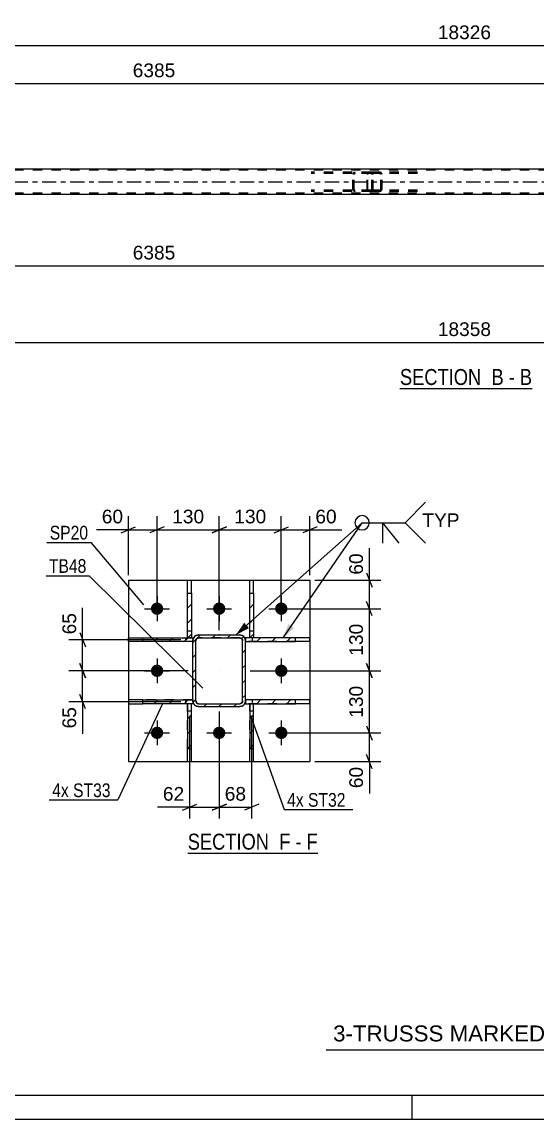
# Model space of a CAD drawing. Header units: millimetres. Extents: x 0 to 3371, y 0 to 1899.
# Drawn here: x 339.3 to 447.1, y 0 to 229.7 of the extents above; entities that cross this region are included whole.
import ezdxf

# ---------------------------------------------------------------- set-up
doc = ezdxf.new("R2010")
doc.units = ezdxf.units.MM
doc.linetypes.add('DXK_LINE_DOT2', pattern=[3.9198, 1.9599, -1.9599])
doc.linetypes.add('DXK_LINE_DOT3', pattern=[5.9187, 2.979, -0.9799, 0.9799, -0.9799])
doc.styles.add('Arial', font='ARIAL.TTF', dxfattribs={"height": 0.2})
doc.styles.add('Arial Narrow', font='ARIALN.TTF', dxfattribs={"height": 0.2})

# ---------------------------------------------------------------- blocks, each defined once
blk = doc.blocks.new('Unknown-203723636-1133')
at = {"color": 5, "linetype": 'Continuous'}
for p, q in [((5, 5), (836, 5)), ((421, 0), (421, 5)), ((0, 0), (841, 0))]:
    blk.add_line(p, q, dxfattribs=at)
blk = doc.blocks.new('Unknown-203723636-12 - 6934')
at = {"color": 6, "linetype": 'Continuous'}
blk.add_line((418.44, 152.93), (446.08, 152.93), dxfattribs=at)
at = {"color": 0, "linetype": 'Continuous'}
blk.add_wipeout([(436.55, 153.68), (436.55, 157.18), (418.44, 157.18), (418.44, 153.68)], dxfattribs=at)
at = {"color": 7, "linetype": 'Continuous', "style": 'Arial Narrow'}
blk.add_text('SECTION ', height=3.34, dxfattribs=at).set_placement((418.44, 153.68))
at = {"color": 0, "linetype": 'Continuous'}
blk.add_wipeout([(440.15, 153.68), (440.15, 157.18), (437.6, 157.18), (437.6, 153.68)], dxfattribs=at)
at = {"color": 7, "linetype": 'Continuous', "style": 'Arial Narrow'}
blk.add_text('B', height=3.34, dxfattribs=at).set_placement((437.6, 153.68))
at = {"color": 0, "linetype": 'Continuous'}
blk.add_wipeout([(442.48, 153.68), (442.48, 157.18), (441.2, 157.18), (441.2, 153.68)], dxfattribs=at)
at = {"color": 7, "linetype": 'Continuous', "style": 'Arial Narrow'}
blk.add_text('-', height=3.34, dxfattribs=at).set_placement((441.2, 153.68))
at = {"color": 0, "linetype": 'Continuous'}
blk.add_wipeout([(446.08, 153.68), (446.08, 157.18), (443.53, 157.18), (443.53, 153.68)], dxfattribs=at)
at = {"color": 7, "linetype": 'Continuous', "style": 'Arial Narrow'}
blk.add_text('B', height=3.34, dxfattribs=at).set_placement((443.53, 153.68))
blk = doc.blocks.new('Unknown-203723636-16 - 3924')
at = {"color": 6, "linetype": 'Continuous'}
blk.add_line((374.03, 55.65), (401.25, 55.65), dxfattribs=at)
at = {"color": 0, "linetype": 'Continuous'}
blk.add_wipeout([(392.14, 56.4), (392.14, 59.9), (374.03, 59.9), (374.03, 56.4)], dxfattribs=at)
at = {"color": 7, "linetype": 'Continuous', "style": 'Arial Narrow'}
blk.add_text('SECTION ', height=3.34, dxfattribs=at).set_placement((374.03, 56.4))
at = {"color": 0, "linetype": 'Continuous'}
blk.add_wipeout([(395.53, 56.4), (395.53, 59.9), (393.19, 59.9), (393.19, 56.4)], dxfattribs=at)
at = {"color": 7, "linetype": 'Continuous', "style": 'Arial Narrow'}
blk.add_text('F', height=3.34, dxfattribs=at).set_placement((393.19, 56.4))
at = {"color": 0, "linetype": 'Continuous'}
blk.add_wipeout([(397.85, 56.4), (397.85, 59.9), (396.58, 59.9), (396.58, 56.4)], dxfattribs=at)
at = {"color": 7, "linetype": 'Continuous', "style": 'Arial Narrow'}
blk.add_text('-', height=3.34, dxfattribs=at).set_placement((396.58, 56.4))
at = {"color": 0, "linetype": 'Continuous'}
blk.add_wipeout([(401.25, 56.4), (401.25, 59.9), (398.9, 59.9), (398.9, 56.4)], dxfattribs=at)
at = {"color": 7, "linetype": 'Continuous', "style": 'Arial Narrow'}
blk.add_text('F', height=3.34, dxfattribs=at).set_placement((398.9, 56.4))
blk = doc.blocks.new('Part-203723636-7152 - 6934')
at = {"color": 7, "linetype": 'DXK_LINE_DOT2'}
for p, q in [((412.34, 198.22), (399.83, 198.22)), ((412.34, 197.98), (399.83, 197.98)), ((408.63, 197.93), (408.59, 197.74)), ((408.59, 194.7), (408.59, 197.74)), ((408.85, 197.74), (408.87, 197.84)), ((408.85, 194.7), (408.85, 197.74)), ((408.87, 197.84), (408.92, 197.91)), ((409.1, 198.22), (408.91, 198.19)), ((408.92, 197.91), (409.01, 197.97)), ((409.01, 197.97), (409.1, 197.98)), ((412.53, 198.19), (412.34, 198.22)), ((412.34, 197.98), (412.44, 197.97)), ((412.44, 197.97), (412.52, 197.91)), ((412.52, 197.91), (412.57, 197.84)), ((412.57, 197.84), (412.59, 197.74)), ((412.59, 194.7), (412.59, 197.74)), ((412.85, 197.74), (412.81, 197.93)), ((412.85, 194.7), (412.85, 197.74)), ((412.34, 194.46), (399.83, 194.46)), ((412.34, 194.22), (399.83, 194.22)), ((408.59, 194.7), (408.63, 194.52)), ((408.87, 194.61), (408.85, 194.7)), ((408.92, 194.53), (408.87, 194.61)), ((408.91, 194.26), (409.1, 194.22)), ((409.01, 194.48), (408.92, 194.53)), ((409.1, 194.46), (409.01, 194.48)), ((412.44, 194.48), (412.34, 194.46)), ((412.34, 194.22), (412.53, 194.26)), ((412.52, 194.53), (412.44, 194.48)), ((412.57, 194.61), (412.52, 194.53)), ((412.59, 194.7), (412.57, 194.61)), ((412.81, 194.52), (412.85, 194.7))]:
    blk.add_line(p, q, dxfattribs=at)
for centre, start, end in [((409.08, 197.72), 110.7583, 155.68), ((412.36, 197.72), 24.32, 69.2417), ((409.08, 194.72), 204.32, 249.2417), ((412.36, 194.72), 290.7583, 335.68)]:
    blk.add_arc(centre, 0.496, start, end, dxfattribs=at)
blk = doc.blocks.new('Part-203723636-7155 - 6934')
at = {"color": 7, "linetype": 'DXK_LINE_DOT2'}
for p, q in [((411.61, 197.93), (411.59, 197.74)), ((411.59, 194.7), (411.59, 197.74)), ((411.66, 198.08), (411.61, 197.93)), ((411.75, 198.19), (411.66, 198.08)), ((411.72, 197.74), (411.73, 197.84)), ((411.72, 194.7), (411.72, 197.74)), ((411.73, 197.84), (411.76, 197.91)), ((411.86, 198.22), (411.75, 198.19)), ((411.76, 197.91), (411.8, 197.97)), ((411.8, 197.97), (411.86, 197.98)), ((422.13, 198.22), (411.86, 198.22)), ((422.13, 197.98), (411.86, 197.98)), ((412.85, 197.98), (412.85, 198.22)), ((414.38, 198.19), (414.19, 198.22)), ((414.19, 197.98), (414.29, 197.97)), ((414.29, 197.97), (414.37, 197.91)), ((414.37, 197.91), (414.42, 197.84)), ((414.42, 197.84), (414.44, 197.74)), ((414.44, 194.7), (414.44, 197.74)), ((414.69, 197.74), (414.66, 197.93)), ((414.69, 194.7), (414.69, 197.74)), ((411.59, 194.7), (411.61, 194.52)), ((411.61, 194.52), (411.66, 194.36)), ((411.66, 194.36), (411.75, 194.26)), ((411.73, 194.61), (411.72, 194.7)), ((411.76, 194.53), (411.73, 194.61)), ((411.75, 194.26), (411.86, 194.22)), ((411.8, 194.48), (411.76, 194.53)), ((411.86, 194.46), (411.8, 194.48)), ((422.13, 194.46), (411.86, 194.46)), ((422.13, 194.22), (411.86, 194.22)), ((412.85, 194.22), (412.85, 194.46)), ((414.29, 194.48), (414.19, 194.46)), ((414.19, 194.22), (414.38, 194.26)), ((414.37, 194.53), (414.29, 194.48)), ((414.42, 194.61), (414.37, 194.53)), ((414.44, 194.7), (414.42, 194.61)), ((414.66, 194.52), (414.69, 194.7))]:
    blk.add_line(p, q, dxfattribs=at)
for centre, start, end in [((414.21, 197.73), 23.8494, 68.8059), ((414.21, 194.72), 291.1941, 336.1506)]:
    blk.add_arc(centre, 0.492, start, end, dxfattribs=at)
blk = doc.blocks.new('Part-203723636-7183 - 6934')
at = {"color": 7, "linetype": 'DXK_LINE_DOT2'}
for p, q in [((762.99, 198.62), (100.87, 198.62)), ((762.99, 193.82), (100.87, 193.82))]:
    blk.add_line(p, q, dxfattribs=at)
at = {"color": 2, "linetype": 'Continuous'}
for p, q in [((493.88, 198.86), (244.46, 198.86)), ((762.99, 193.58), (100.87, 193.58))]:
    blk.add_line(p, q, dxfattribs=at)
at = {"color": 7, "linetype": 'DXK_LINE_DOT3'}
blk.add_line((100.87, 196.22), (762.99, 196.22), dxfattribs=at)
blk = doc.blocks.new('Part-203723636-4079 - 3924')
at = {"linetype": 'Continuous'}
h = blk.add_hatch(dxfattribs=at)
h.set_pattern_fill('', scale=0.7, style=0, pattern_type=0)
h.set_pattern_definition([(45, (385.7616, 100.995), (-1.57154, 1.57154), [])])
h.paths.add_polyline_path([(386.02, 100.61), (385.76, 101), (385.37, 101.26), (384.91, 101.35), (376.31, 101.35), (375.85, 101.26), (375.46, 101), (375.2, 100.61), (375.11, 100.15), (375.11, 87.55), (375.2, 87.09), (375.46, 86.7), (375.85, 86.44), (376.31, 86.35), (384.91, 86.35), (385.37, 86.44), (385.76, 86.7), (386.02, 87.09), (386.11, 87.55), (386.11, 100.15)])
h.paths.add_polyline_path([(385.51, 87.55), (385.47, 87.32), (385.34, 87.12), (385.14, 86.99), (384.91, 86.95), (376.31, 86.95), (376.08, 86.99), (375.89, 87.12), (375.76, 87.32), (375.71, 87.55), (375.71, 100.15), (375.76, 100.38), (375.89, 100.57), (376.08, 100.7), (376.31, 100.75), (384.91, 100.75), (385.14, 100.7), (385.34, 100.57), (385.47, 100.38), (385.51, 100.15)])
blk.add_hatch(color=30, dxfattribs=at).paths.add_polyline_path([(380.61, 101.25, -1), (380.61, 101.45, -1)])
at = {"color": 7, "linetype": 'DXK_LINE_DOT2'}
for p, q in [((375.85, 101.26), (376.31, 101.35)), ((376.31, 101.35), (384.91, 101.35)), ((384.91, 101.35), (385.37, 101.26)), ((375.11, 100.15), (375.2, 100.61)), ((375.11, 87.55), (375.11, 100.15)), ((375.76, 100.38), (375.71, 100.15)), ((375.71, 87.55), (375.71, 100.15)), ((375.89, 100.57), (375.76, 100.38)), ((376.08, 100.7), (375.89, 100.57)), ((376.31, 100.75), (376.08, 100.7)), ((384.91, 100.75), (376.31, 100.75)), ((385.14, 100.7), (384.91, 100.75)), ((385.34, 100.57), (385.14, 100.7)), ((385.47, 100.38), (385.34, 100.57)), ((385.51, 100.15), (385.47, 100.38)), ((385.51, 87.55), (385.51, 100.15)), ((386.02, 100.61), (386.11, 100.15)), ((386.11, 87.55), (386.11, 100.15)), ((375.2, 87.09), (375.11, 87.55)), ((375.71, 87.55), (375.76, 87.32)), ((375.76, 87.32), (375.89, 87.12)), ((385.34, 87.12), (385.47, 87.32)), ((385.47, 87.32), (385.51, 87.55)), ((386.11, 87.55), (386.02, 87.09)), ((376.31, 86.35), (375.85, 86.44)), ((375.89, 87.12), (376.08, 86.99)), ((376.08, 86.99), (376.31, 86.95)), ((376.31, 86.95), (384.91, 86.95)), ((376.31, 86.35), (384.91, 86.35)), ((384.91, 86.95), (385.14, 86.99)), ((385.37, 86.44), (384.91, 86.35)), ((385.14, 86.99), (385.34, 87.12))]:
    blk.add_line(p, q, dxfattribs=at)
at = {"color": 2, "linetype": 'Continuous'}
for p, q in [((376.31, 101.35), (375.85, 101.26)), ((376.31, 101.35), (384.91, 101.35)), ((385.37, 101.26), (384.91, 101.35)), ((375.2, 100.61), (375.11, 100.15)), ((375.11, 87.55), (375.11, 100.15)), ((375.71, 100.15), (375.76, 100.38)), ((375.71, 87.55), (375.71, 100.15)), ((375.76, 100.38), (375.89, 100.57)), ((375.89, 100.57), (376.08, 100.7)), ((376.08, 100.7), (376.31, 100.75)), ((376.31, 100.75), (384.91, 100.75)), ((384.91, 100.75), (385.14, 100.7)), ((385.14, 100.7), (385.34, 100.57)), ((385.34, 100.57), (385.47, 100.38)), ((385.47, 100.38), (385.51, 100.15)), ((385.51, 87.55), (385.51, 100.15)), ((386.11, 100.15), (386.02, 100.61)), ((386.11, 87.55), (386.11, 100.15)), ((375.11, 87.55), (375.2, 87.09)), ((375.76, 87.32), (375.71, 87.55)), ((375.89, 87.12), (375.76, 87.32)), ((385.47, 87.32), (385.34, 87.12)), ((385.51, 87.55), (385.47, 87.32)), ((386.02, 87.09), (386.11, 87.55)), ((375.85, 86.44), (376.31, 86.35)), ((376.08, 86.99), (375.89, 87.12)), ((376.31, 86.95), (376.08, 86.99)), ((376.31, 86.95), (384.91, 86.95)), ((376.31, 86.35), (384.91, 86.35)), ((385.14, 86.99), (384.91, 86.95)), ((384.91, 86.35), (385.37, 86.44)), ((385.34, 87.12), (385.14, 86.99))]:
    blk.add_line(p, q, dxfattribs=at)
at = {"color": 30, "linetype": 'DXK_LINE_DOT3'}
blk.add_line((380.61, 101.35), (380.61, 101.35), dxfattribs=at)
at = {"color": 7, "linetype": 'DXK_LINE_DOT3'}
blk.add_line((380.61, 93.85), (380.61, 93.85), dxfattribs=at)
at = {"color": 30, "linetype": 'Continuous'}
blk.add_circle((380.61, 101.35), 0.1, dxfattribs=at)
at = {"color": 7, "linetype": 'DXK_LINE_DOT2'}
for centre, start, end in [((376.31, 100.15), 112.5, 157.5), ((384.91, 100.15), 22.5, 67.5), ((376.31, 87.55), 202.5, 247.5), ((384.91, 87.55), 292.5, 337.5)]:
    blk.add_arc(centre, 1.2, start, end, dxfattribs=at)
at = {"color": 2, "linetype": 'Continuous'}
for centre, start, end in [((376.31, 100.15), 112.5, 157.5), ((384.91, 100.15), 22.5, 67.5), ((376.31, 87.55), 202.5, 247.5), ((384.91, 87.55), 292.5, 337.5)]:
    blk.add_arc(centre, 1.2, start, end, dxfattribs=at)
blk = doc.blocks.new('Part-203723636-4094 - 3924')
at = {"linetype": 'Continuous'}
h = blk.add_hatch(dxfattribs=at)
h.set_pattern_fill('', scale=0.7, style=0, pattern_type=0)
h.set_pattern_definition([(45, (386.9973, 110.1186), (-1.57154, 1.57154), [])])
h.paths.add_polyline_path([(387.8, 110.12), (387, 110.12), (387, 100.74), (387.8, 100.74)])
at = {"color": 2, "linetype": 'Continuous'}
for p, q in [((387, 112.85), (387.8, 112.85)), ((387, 110.12), (387, 112.85)), ((387.8, 110.12), (387.8, 112.85)), ((387, 100.74), (387, 110.12)), ((387, 110.12), (387.8, 110.12)), ((387.8, 110.12), (387.8, 100.74)), ((387.8, 100.74), (387, 100.74))]:
    blk.add_line(p, q, dxfattribs=at)
at = {"color": 7, "linetype": 'DXK_LINE_DOT2'}
for p, q in [((387, 100.74), (387, 110.12)), ((387.8, 110.12), (387.8, 100.74)), ((387, 102.24), (387.8, 102.24)), ((387.8, 100.74), (387, 100.74))]:
    blk.add_line(p, q, dxfattribs=at)
blk = doc.blocks.new('Part-203723636-4030 - 3924')
at = {"color": 2, "linetype": 'Continuous'}
for p, q in [((361.61, 112.85), (399.61, 112.85)), ((361.61, 112.85), (361.61, 74.85)), ((399.61, 112.85), (399.61, 74.85)), ((361.61, 74.85), (399.61, 74.85))]:
    blk.add_line(p, q, dxfattribs=at)
blk = doc.blocks.new('Part-203723636-4114 - 3924')
at = {"linetype": 'Continuous'}
h = blk.add_hatch(dxfattribs=at)
h.set_pattern_fill('', scale=0.7, style=0, pattern_type=0)
h.set_pattern_definition([(45, (386.1138, 100.7492), (-1.57154, 1.57154), [])])
h.paths.add_polyline_path([(396.57, 100.75), (386.11, 100.75), (386.11, 99.95), (396.57, 99.95)])
at = {"color": 7, "linetype": 'DXK_LINE_DOT2'}
for p, q in [((386.11, 99.95), (386.11, 100.75)), ((396.57, 100.75), (386.11, 100.75)), ((396.57, 99.95), (386.11, 99.95)), ((387.61, 99.95), (387.61, 100.75))]:
    blk.add_line(p, q, dxfattribs=at)
at = {"color": 2, "linetype": 'Continuous'}
for p, q in [((396.57, 100.75), (386.11, 100.75)), ((386.11, 100.75), (386.11, 99.95)), ((386.11, 99.95), (396.57, 99.95)), ((399.61, 100.75), (396.57, 100.75)), ((396.57, 99.95), (396.57, 100.75)), ((399.61, 99.95), (396.57, 99.95)), ((399.61, 99.95), (399.61, 100.75))]:
    blk.add_line(p, q, dxfattribs=at)
blk = doc.blocks.new('Bolt-203723636-4043 - 3924')
at = {"linetype": 'Continuous'}
for points in [[(368.91, 106.85, -1), (366.31, 106.85, -1)], [(381.91, 106.85, -1), (379.31, 106.85, -1)], [(394.91, 106.85, -1), (392.31, 106.85, -1)], [(368.91, 93.85, -1), (366.31, 93.85, -1)], [(394.91, 93.85, -1), (392.31, 93.85, -1)], [(368.91, 80.85, -1), (366.31, 80.85, -1)], [(381.91, 80.85, -1), (379.31, 80.85, -1)], [(394.91, 80.85, -1), (392.31, 80.85, -1)]]:
    blk.add_hatch(color=1, dxfattribs=at).paths.add_polyline_path(points)
at = {"color": 1, "linetype": 'Continuous'}
for p, q in [((367.61, 109.45), (367.61, 104.25)), ((380.61, 109.45), (380.61, 104.25)), ((393.61, 109.45), (393.61, 104.25)), ((365.01, 106.85), (370.21, 106.85)), ((378.01, 106.85), (383.21, 106.85)), ((391.01, 106.85), (396.21, 106.85)), ((367.61, 96.45), (367.61, 91.25)), ((393.61, 96.45), (393.61, 91.25)), ((365.01, 93.85), (370.21, 93.85)), ((391.01, 93.85), (396.21, 93.85)), ((367.61, 83.45), (367.61, 78.25)), ((380.61, 83.45), (380.61, 78.25)), ((393.61, 83.45), (393.61, 78.25)), ((365.01, 80.85), (370.21, 80.85)), ((378.01, 80.85), (383.21, 80.85)), ((391.01, 80.85), (396.21, 80.85))]:
    blk.add_line(p, q, dxfattribs=at)
blk = doc.blocks.new('Part-203723636-4084 - 3924')
at = {"linetype": 'Continuous'}
h = blk.add_hatch(dxfattribs=at)
h.set_pattern_fill('', scale=0.7, style=0, pattern_type=0)
h.set_pattern_definition([(45, (386.9968, 86.9388), (-1.57154, 1.57154), [])])
h.paths.add_polyline_path([(387.8, 86.94), (387, 86.94), (387, 77.58), (387.8, 77.58)])
at = {"color": 7, "linetype": 'DXK_LINE_DOT2'}
for p, q in [((387, 77.58), (387, 86.94)), ((387.8, 86.94), (387, 86.94)), ((387, 85.44), (387.8, 85.44)), ((387.8, 77.58), (387.8, 86.94))]:
    blk.add_line(p, q, dxfattribs=at)
at = {"color": 2, "linetype": 'Continuous'}
for p, q in [((387.8, 86.94), (387, 86.94)), ((387, 86.94), (387, 77.58)), ((387.8, 77.58), (387.8, 86.94)), ((387, 74.85), (387, 77.58)), ((387, 77.58), (387.8, 77.58)), ((387.8, 74.85), (387.8, 77.58)), ((387, 74.85), (387.8, 74.85))]:
    blk.add_line(p, q, dxfattribs=at)
blk = doc.blocks.new('Part-203723636-4089 - 3924')
at = {"linetype": 'Continuous'}
h = blk.add_hatch(dxfattribs=at)
h.set_pattern_fill('', scale=0.7, style=0, pattern_type=0)
h.set_pattern_definition([(45, (373.9974, 86.9388), (-1.57154, 1.57154), [])])
h.paths.add_polyline_path([(374.8, 86.94), (374, 86.94), (374, 77.58), (374.8, 77.58)])
at = {"color": 7, "linetype": 'DXK_LINE_DOT2'}
for p, q in [((374, 77.58), (374, 86.94)), ((374.8, 86.94), (374, 86.94)), ((374, 85.44), (374.8, 85.44)), ((374.8, 77.58), (374.8, 86.94))]:
    blk.add_line(p, q, dxfattribs=at)
at = {"color": 2, "linetype": 'Continuous'}
for p, q in [((374.8, 86.94), (374, 86.94)), ((374, 86.94), (374, 77.58)), ((374.8, 77.58), (374.8, 86.94)), ((374, 74.85), (374, 77.58)), ((374, 77.58), (374.8, 77.58)), ((374.8, 74.85), (374.8, 77.58)), ((374, 74.85), (374.8, 74.85))]:
    blk.add_line(p, q, dxfattribs=at)
blk = doc.blocks.new('Part-203723636-4099 - 3924')
at = {"linetype": 'Continuous'}
h = blk.add_hatch(dxfattribs=at)
h.set_pattern_fill('', scale=0.7, style=0, pattern_type=0)
h.set_pattern_definition([(45, (373.9978, 110.1186), (-1.57154, 1.57154), [])])
h.paths.add_polyline_path([(374.8, 110.12), (374, 110.12), (374, 100.74), (374.8, 100.74)])
at = {"color": 2, "linetype": 'Continuous'}
for p, q in [((374, 112.85), (374.8, 112.85)), ((374, 110.12), (374, 112.85)), ((374.8, 110.12), (374.8, 112.85)), ((374, 100.74), (374, 110.12)), ((374, 110.12), (374.8, 110.12)), ((374.8, 110.12), (374.8, 100.74)), ((374.8, 100.74), (374, 100.74))]:
    blk.add_line(p, q, dxfattribs=at)
at = {"color": 7, "linetype": 'DXK_LINE_DOT2'}
for p, q in [((374, 100.74), (374, 110.12)), ((374.8, 110.12), (374.8, 100.74)), ((374, 102.24), (374.8, 102.24)), ((374.8, 100.74), (374, 100.74))]:
    blk.add_line(p, q, dxfattribs=at)
blk = doc.blocks.new('Part-203723636-4104 - 3924')
at = {"linetype": 'Continuous'}
h = blk.add_hatch(dxfattribs=at)
h.set_pattern_fill('', scale=0.7, style=0, pattern_type=0)
h.set_pattern_definition([(45, (364.6574, 100.7492), (-1.57154, 1.57154), [])])
h.paths.add_polyline_path([(375.11, 100.75), (364.66, 100.75), (364.66, 99.95), (375.11, 99.95)])
at = {"color": 2, "linetype": 'Continuous'}
for p, q in [((361.61, 99.95), (361.61, 100.75)), ((361.61, 100.75), (364.66, 100.75)), ((364.66, 99.95), (361.61, 99.95)), ((364.66, 100.75), (375.11, 100.75)), ((364.66, 99.95), (364.66, 100.75)), ((375.11, 99.95), (364.66, 99.95)), ((375.11, 100.75), (375.11, 99.95))]:
    blk.add_line(p, q, dxfattribs=at)
at = {"color": 7, "linetype": 'DXK_LINE_DOT2'}
for p, q in [((364.66, 100.75), (375.11, 100.75)), ((375.11, 99.95), (364.66, 99.95)), ((373.61, 99.95), (373.61, 100.75)), ((375.11, 100.75), (375.11, 99.95))]:
    blk.add_line(p, q, dxfattribs=at)
blk = doc.blocks.new('Part-203723636-4109 - 3924')
at = {"linetype": 'Continuous'}
h = blk.add_hatch(dxfattribs=at)
h.set_pattern_fill('', scale=0.7, style=0, pattern_type=0)
h.set_pattern_definition([(45, (364.6574, 87.7492), (-1.57154, 1.57154), [])])
h.paths.add_polyline_path([(375.11, 87.75), (364.66, 87.75), (364.66, 86.95), (375.11, 86.95)])
at = {"color": 2, "linetype": 'Continuous'}
for p, q in [((364.66, 87.75), (361.61, 87.75)), ((361.61, 87.75), (361.61, 86.95)), ((364.66, 87.75), (375.11, 87.75)), ((364.66, 86.95), (364.66, 87.75)), ((375.11, 87.75), (375.11, 86.95)), ((361.61, 86.95), (364.66, 86.95)), ((375.11, 86.95), (364.66, 86.95))]:
    blk.add_line(p, q, dxfattribs=at)
at = {"color": 7, "linetype": 'DXK_LINE_DOT2'}
for p, q in [((375.11, 87.75), (364.66, 87.75)), ((373.61, 86.95), (373.61, 87.75)), ((375.11, 87.75), (375.11, 86.95)), ((375.11, 86.95), (364.66, 86.95))]:
    blk.add_line(p, q, dxfattribs=at)
blk = doc.blocks.new('Part-203723636-4119 - 3924')
at = {"linetype": 'Continuous'}
h = blk.add_hatch(dxfattribs=at)
h.set_pattern_fill('', scale=0.7, style=0, pattern_type=0)
h.set_pattern_definition([(45, (386.1138, 87.7492), (-1.57154, 1.57154), [])])
h.paths.add_polyline_path([(396.57, 87.75), (386.11, 87.75), (386.11, 86.95), (396.57, 86.95)])
at = {"color": 7, "linetype": 'DXK_LINE_DOT2'}
for p, q in [((386.11, 86.95), (386.11, 87.75)), ((396.57, 87.75), (386.11, 87.75)), ((387.61, 86.95), (387.61, 87.75)), ((396.57, 86.95), (386.11, 86.95))]:
    blk.add_line(p, q, dxfattribs=at)
at = {"color": 2, "linetype": 'Continuous'}
for p, q in [((396.57, 87.75), (386.11, 87.75)), ((386.11, 87.75), (386.11, 86.95)), ((399.61, 87.75), (396.57, 87.75)), ((396.57, 86.95), (396.57, 87.75)), ((399.61, 86.95), (399.61, 87.75)), ((386.11, 86.95), (396.57, 86.95)), ((399.61, 86.95), (396.57, 86.95))]:
    blk.add_line(p, q, dxfattribs=at)
blk = doc.blocks.new('StraightDimension-203723636-7272 - 6934')
at = {"color": 7, "linetype": 'Continuous'}
blk.add_line((90.01, 162.58), (773.85, 162.58), dxfattribs=at)
at = {"color": 0}
blk.add_wipeout([(438.09, 163.33), (438.09, 167.53), (425.77, 167.53), (425.77, 163.33)], dxfattribs=at)
at = {"color": 3, "style": 'Arial'}
blk.add_text('18358', height=2.865, dxfattribs=at).set_placement((426.37, 163.93))
blk = doc.blocks.new('StraightDimension-203723636-7283 - 6934')
at = {"color": 7, "linetype": 'Continuous'}
blk.add_line((239.26, 178.61), (494.68, 178.61), dxfattribs=at)
at = {"color": 0}
blk.add_wipeout([(372.02, 179.36), (372.02, 183.56), (361.92, 183.56), (361.92, 179.36)], dxfattribs=at)
at = {"color": 3, "style": 'Arial'}
blk.add_text('6385', height=2.865, dxfattribs=at).set_placement((362.52, 179.96))
blk = doc.blocks.new('StraightDimension-203723636-7316 - 6934')
at = {"color": 7, "linetype": 'Continuous'}
blk.add_line((90.65, 224.73), (773.21, 224.73), dxfattribs=at)
at = {"color": 0}
blk.add_wipeout([(438.09, 225.48), (438.09, 229.68), (425.77, 229.68), (425.77, 225.48)], dxfattribs=at)
at = {"color": 3, "style": 'Arial'}
blk.add_text('18326', height=2.865, dxfattribs=at).set_placement((426.37, 226.08))
blk = doc.blocks.new('StraightDimension-203723636-7357 - 6934')
at = {"color": 7, "linetype": 'Continuous'}
blk.add_line((239.26, 216.77), (494.68, 216.77), dxfattribs=at)
at = {"color": 0}
blk.add_wipeout([(372.02, 217.52), (372.02, 221.72), (361.92, 221.72), (361.92, 217.52)], dxfattribs=at)
at = {"color": 3, "style": 'Arial'}
blk.add_text('6385', height=2.865, dxfattribs=at).set_placement((362.52, 218.12))
blk = doc.blocks.new('StraightDimension-203723636-4207 - 3924')
at = {"color": 7, "linetype": 'Continuous'}
for p, q in [((361.61, 113.85), (361.61, 126.21)), ((367.61, 107.85), (367.61, 126.21)), ((360.11, 122.76), (363.11, 123.96)), ((361.61, 123.36), (367.61, 123.36)), ((369.11, 123.96), (366.11, 122.76))]:
    blk.add_line(p, q, dxfattribs=at)
at = {"color": 0}
blk.add_wipeout([(361.09, 124.11), (361.09, 128.31), (355.44, 128.31), (355.44, 124.11)], dxfattribs=at)
at = {"color": 7, "linetype": 'Continuous'}
blk.add_line((361.61, 123.36), (354.92, 123.36), dxfattribs=at)
blk.add_line((361.61, 123.36), (354.92, 123.36), dxfattribs=at)
at = {"color": 3, "style": 'Arial'}
blk.add_text('60', height=2.865, dxfattribs=at).set_placement((356.04, 124.71))
blk = doc.blocks.new('StraightDimension-203723636-4227 - 3924')
at = {"color": 7, "linetype": 'Continuous'}
for p, q in [((380.61, 102.35), (380.61, 126.21)), ((393.61, 107.85), (393.61, 126.21)), ((382.11, 123.96), (379.11, 122.76)), ((380.61, 123.36), (393.61, 123.36)), ((392.11, 122.76), (395.11, 123.96))]:
    blk.add_line(p, q, dxfattribs=at)
at = {"color": 0}
blk.add_wipeout([(391.05, 124.11), (391.05, 128.31), (383.18, 128.31), (383.18, 124.11)], dxfattribs=at)
at = {"color": 3, "style": 'Arial'}
blk.add_text('130', height=2.865, dxfattribs=at).set_placement((383.78, 124.71))
blk = doc.blocks.new('StraightDimension-203723636-4163 - 3924')
at = {"color": 7, "linetype": 'Continuous'}
for p, q in [((400.61, 112.85), (414.45, 112.85)), ((411.45, 114.35), (412.65, 111.35)), ((412.05, 106.85), (412.05, 112.85)), ((412.65, 105.35), (411.45, 108.35)), ((394.61, 106.85), (414.45, 106.85))]:
    blk.add_line(p, q, dxfattribs=at)
at = {"color": 0}
blk.add_wipeout([(411.3, 119.02), (407.1, 119.02), (407.1, 113.37), (411.3, 113.37)], dxfattribs=at)
at = {"color": 7, "linetype": 'Continuous'}
blk.add_line((412.05, 112.85), (412.05, 119.54), dxfattribs=at)
blk.add_line((412.05, 112.85), (412.05, 119.54), dxfattribs=at)
at = {"color": 3, "style": 'Arial'}
blk.add_text('60', height=2.865, rotation=90.0002, dxfattribs=at).set_placement((410.7, 113.97))
blk = doc.blocks.new('StraightDimension-203723636-4173 - 3924')
at = {"color": 7, "linetype": 'Continuous'}
for p, q in [((412.65, 92.35), (411.45, 95.35)), ((387.11, 93.85), (414.45, 93.85)), ((412.05, 80.85), (412.05, 93.85)), ((394.61, 80.85), (414.45, 80.85)), ((411.45, 82.35), (412.65, 79.35))]:
    blk.add_line(p, q, dxfattribs=at)
at = {"color": 0}
blk.add_wipeout([(411.3, 91.28), (407.1, 91.28), (407.1, 83.41), (411.3, 83.41)], dxfattribs=at)
at = {"color": 3, "style": 'Arial'}
blk.add_text('130', height=2.865, rotation=90.0002, dxfattribs=at).set_placement((410.7, 84.01))
blk = doc.blocks.new('StraightDimension-203723636-4183 - 3924')
at = {"color": 7, "linetype": 'Continuous'}
for p, q in [((394.61, 80.85), (414.45, 80.85)), ((411.45, 82.35), (412.65, 79.35)), ((412.05, 74.85), (412.05, 80.85)), ((412.65, 73.35), (411.45, 76.35)), ((400.61, 74.85), (414.45, 74.85))]:
    blk.add_line(p, q, dxfattribs=at)
at = {"color": 0}
blk.add_wipeout([(411.3, 74.32), (407.1, 74.32), (407.1, 68.67), (411.3, 68.67)], dxfattribs=at)
at = {"color": 7, "linetype": 'Continuous'}
blk.add_line((412.05, 74.85), (412.05, 68.15), dxfattribs=at)
blk.add_line((412.05, 74.85), (412.05, 68.15), dxfattribs=at)
at = {"color": 3, "style": 'Arial'}
blk.add_text('60', height=2.865, rotation=90.0002, dxfattribs=at).set_placement((410.7, 69.27))
blk = doc.blocks.new('StraightDimension-203723636-4129 - 3924')
at = {"color": 7, "linetype": 'Continuous'}
for p, q in [((351.42, 101.85), (352.62, 98.85)), ((372.61, 100.35), (349.17, 100.35)), ((352.02, 93.85), (352.02, 100.35)), ((352.62, 92.35), (351.42, 95.35)), ((374.11, 93.85), (349.17, 93.85))]:
    blk.add_line(p, q, dxfattribs=at)
at = {"color": 0}
blk.add_wipeout([(351.27, 106.52), (347.07, 106.52), (347.07, 100.87), (351.27, 100.87)], dxfattribs=at)
at = {"color": 7, "linetype": 'Continuous'}
blk.add_line((352.02, 100.35), (352.02, 107.05), dxfattribs=at)
blk.add_line((352.02, 100.35), (352.02, 107.05), dxfattribs=at)
at = {"color": 3, "style": 'Arial'}
blk.add_text('65', height=2.865, rotation=90.0002, dxfattribs=at).set_placement((350.67, 101.47))
blk = doc.blocks.new('StraightDimension-203723636-4135 - 3924')
at = {"color": 7, "linetype": 'Continuous'}
for p, q in [((351.42, 95.35), (352.62, 92.35)), ((374.11, 93.85), (349.17, 93.85)), ((352.02, 87.35), (352.02, 93.85)), ((372.61, 87.35), (349.17, 87.35)), ((352.62, 85.85), (351.42, 88.85))]:
    blk.add_line(p, q, dxfattribs=at)
at = {"color": 0}
blk.add_wipeout([(351.27, 86.82), (347.07, 86.82), (347.07, 81.18), (351.27, 81.18)], dxfattribs=at)
at = {"color": 7, "linetype": 'Continuous'}
blk.add_line((352.02, 87.35), (352.02, 80.65), dxfattribs=at)
blk.add_line((352.02, 87.35), (352.02, 80.65), dxfattribs=at)
at = {"color": 3, "style": 'Arial'}
blk.add_text('65', height=2.865, rotation=90.0002, dxfattribs=at).set_placement((350.67, 81.78))
blk = doc.blocks.new('StraightDimension-203723636-4142 - 3924')
at = {"color": 7, "linetype": 'Continuous'}
for p, q in [((380.61, 85.35), (380.61, 62.9)), ((387.4, 84.44), (387.4, 62.9)), ((379.11, 64.7), (382.11, 65.9)), ((380.61, 65.3), (387.4, 65.3)), ((388.9, 65.9), (385.9, 64.7))]:
    blk.add_line(p, q, dxfattribs=at)
at = {"color": 0}
blk.add_wipeout([(386.83, 66.05), (386.83, 70.25), (381.18, 70.25), (381.18, 66.05)], dxfattribs=at)
at = {"color": 3, "style": 'Arial'}
blk.add_text('68', height=2.865, dxfattribs=at).set_placement((381.78, 66.65))
blk = doc.blocks.new('StraightDimension-203723636-4147 - 3924')
at = {"color": 7, "linetype": 'Continuous'}
for p, q in [((380.61, 85.35), (380.61, 62.9)), ((374.4, 84.44), (374.4, 62.9)), ((372.9, 64.7), (375.9, 65.9)), ((374.4, 65.3), (380.61, 65.3)), ((382.11, 65.9), (379.11, 64.7))]:
    blk.add_line(p, q, dxfattribs=at)
at = {"color": 0}
blk.add_wipeout([(373.87, 66.05), (373.87, 70.25), (368.23, 70.25), (368.23, 66.05)], dxfattribs=at)
at = {"color": 7, "linetype": 'Continuous'}
blk.add_line((374.4, 65.3), (367.7, 65.3), dxfattribs=at)
blk.add_line((374.4, 65.3), (367.7, 65.3), dxfattribs=at)
at = {"color": 3, "style": 'Arial'}
blk.add_text('62', height=2.865, dxfattribs=at).set_placement((368.83, 66.65))
blk = doc.blocks.new('StraightDimension-203723636-4217 - 3924')
at = {"color": 7, "linetype": 'Continuous'}
for p, q in [((393.61, 107.85), (393.61, 126.21)), ((399.61, 113.85), (399.61, 126.21)), ((392.11, 122.76), (395.11, 123.96)), ((393.61, 123.36), (399.61, 123.36)), ((401.11, 123.96), (398.11, 122.76))]:
    blk.add_line(p, q, dxfattribs=at)
at = {"color": 0}
blk.add_wipeout([(405.79, 124.11), (405.79, 128.31), (400.14, 128.31), (400.14, 124.11)], dxfattribs=at)
at = {"color": 7, "linetype": 'Continuous'}
blk.add_line((399.61, 123.36), (406.31, 123.36), dxfattribs=at)
blk.add_line((399.61, 123.36), (406.31, 123.36), dxfattribs=at)
at = {"color": 3, "style": 'Arial'}
blk.add_text('60', height=2.865, dxfattribs=at).set_placement((400.74, 124.71))
blk = doc.blocks.new('StraightDimension-203723636-4153 - 3924')
at = {"color": 7, "linetype": 'Continuous'}
for p, q in [((412.65, 105.35), (411.45, 108.35)), ((394.61, 106.85), (414.45, 106.85)), ((412.05, 93.85), (412.05, 106.85)), ((411.45, 95.35), (412.65, 92.35)), ((387.11, 93.85), (414.45, 93.85))]:
    blk.add_line(p, q, dxfattribs=at)
at = {"color": 0}
blk.add_wipeout([(411.3, 104.28), (407.1, 104.28), (407.1, 96.41), (411.3, 96.41)], dxfattribs=at)
at = {"color": 3, "style": 'Arial'}
blk.add_text('130', height=2.865, rotation=90.0002, dxfattribs=at).set_placement((410.7, 97.01))
blk = doc.blocks.new('StraightDimension-203723636-4194 - 3924')
at = {"color": 7, "linetype": 'Continuous'}
for p, q in [((367.61, 107.85), (367.61, 126.21)), ((380.61, 102.35), (380.61, 126.21)), ((369.11, 123.96), (366.11, 122.76)), ((367.61, 123.36), (380.61, 123.36)), ((379.11, 122.76), (382.11, 123.96))]:
    blk.add_line(p, q, dxfattribs=at)
at = {"color": 0}
blk.add_wipeout([(378.05, 124.11), (378.05, 128.31), (370.18, 128.31), (370.18, 124.11)], dxfattribs=at)
at = {"color": 3, "style": 'Arial'}
blk.add_text('130', height=2.865, dxfattribs=at).set_placement((370.78, 124.71))
blk = doc.blocks.new('Unknown-203723636-17451')
at = {"color": 7, "linetype": 'Continuous'}
blk.add_line((403, 14.5), (473, 14.5), dxfattribs=at)
at = {"color": 7, "style": 'Arial'}
blk.add_text('3-TRUSSS MARKED AS TR907', height=3.3428, dxfattribs=at).set_placement((404.45, 16.25))
blk = doc.blocks.new('Mark-203723636-4026 - 3924')
at = {"color": 0}
blk.add_wipeout([(353.19, 121.33), (353.19, 124.33), (345.15, 124.33), (345.15, 121.33)], dxfattribs=at)
blk.add_wipeout([(353.19, 121.33), (353.19, 124.33), (345.15, 124.33), (345.15, 121.33)], dxfattribs=at)
at = {"color": 30, "linetype": 'Continuous'}
for p in [(344.55, 120.73), (364.85, 107.67)]:
    blk.add_line(p, (353.79, 120.73), dxfattribs=at)
at = {"color": 3, "style": 'Arial Narrow'}
blk.add_text('SP20', height=2.863, dxfattribs=at).set_placement((345.15, 121.33))
blk = doc.blocks.new('Mark-203723636-4075 - 3924')
at = {"color": 0}
blk.add_wipeout([(352.82, 114.35), (352.82, 117.35), (344.97, 117.35), (344.97, 114.35)], dxfattribs=at)
blk.add_wipeout([(352.82, 114.35), (352.82, 117.35), (344.97, 117.35), (344.97, 114.35)], dxfattribs=at)
at = {"color": 30, "linetype": 'Continuous'}
for p in [(344.37, 113.75), (377.19, 90.21)]:
    blk.add_line(p, (353.42, 113.75), dxfattribs=at)
at = {"color": 3, "style": 'Arial Narrow'}
blk.add_text('TB48', height=2.863, dxfattribs=at).set_placement((344.97, 114.35))
blk = doc.blocks.new('WeldMark-203723636-4240 - 3924')
at = {"linetype": 'Continuous'}
for points in [[(386.85, 102.78), (384.11, 101.35), (385.85, 103.9)], [(396.32, 102.8), (394, 100.75), (395.08, 103.65)]]:
    blk.add_hatch(color=30, dxfattribs=at).paths.add_polyline_path(points)
at = {"color": 30, "linetype": 'Continuous'}
for p, q in [((384.11, 101.35), (410.53, 124.84)), ((394, 100.75), (410.53, 124.84)), ((410.53, 124.84), (419.53, 124.84))]:
    blk.add_line(p, q, dxfattribs=at)
at = {"color": 3, "linetype": 'Continuous'}
for q in [(418.24, 120.55), (414.82, 120.55)]:
    blk.add_line((414.82, 124.84), q, dxfattribs=at)
for start, end in [(90, 270), (270, 90)]:
    blk.add_arc((410.53, 124.84), 1.5, start, end, dxfattribs=at)
at = {"color": 0, "linetype": 'Continuous'}
blk.add_wipeout([(430.91, 123.94), (430.91, 126.94), (423.13, 126.94), (423.13, 123.94)], dxfattribs=at)
blk.add_wipeout([(430.91, 123.94), (430.91, 126.94), (423.13, 126.94), (423.13, 123.94)], dxfattribs=at)
at = {"color": 3, "linetype": 'Continuous'}
for q in [(423.82, 129.13), (423.82, 120.55)]:
    blk.add_line((419.53, 124.84), q, dxfattribs=at)
at = {"color": 3, "linetype": 'Continuous', "style": 'Arial'}
blk.add_text('TYP', height=2.865, dxfattribs=at).set_placement((423.13, 123.94))
blk = doc.blocks.new('MarkSet-203723636-4289 - 3924')
at = {"color": 30, "linetype": 'Continuous'}
blk.add_line((368.73, 86.95), (359.38, 66.8), dxfattribs=at)
at = {"color": 0}
blk.add_wipeout([(349.13, 67.4), (349.13, 70.4), (345.66, 70.4), (345.66, 67.4)], dxfattribs=at)
blk.add_wipeout([(349.13, 67.4), (349.13, 70.4), (345.66, 70.4), (345.66, 67.4)], dxfattribs=at)
blk.add_wipeout([(357.88, 67.4), (357.88, 70.4), (350.03, 70.4), (350.03, 67.4)], dxfattribs=at)
blk.add_wipeout([(357.88, 67.4), (357.88, 70.4), (350.03, 70.4), (350.03, 67.4)], dxfattribs=at)
at = {"color": 30, "linetype": 'Continuous'}
blk.add_line((345.06, 66.8), (359.38, 66.8), dxfattribs=at)
at = {"color": 3, "style": 'Arial Narrow'}
for s, p in [('4x', (345.66, 67.4)), ('ST33', (350.03, 67.4))]:
    blk.add_text(s, height=2.863, dxfattribs=at).set_placement(p)
blk = doc.blocks.new('MarkSet-203723636-4319 - 3924')
at = {"color": 0}
blk.add_wipeout([(398.3, 65.39), (398.3, 68.39), (394.83, 68.39), (394.83, 65.39)], dxfattribs=at)
blk.add_wipeout([(398.3, 65.39), (398.3, 68.39), (394.83, 68.39), (394.83, 65.39)], dxfattribs=at)
at = {"color": 30, "linetype": 'Continuous'}
blk.add_line((387.19, 84.49), (394.23, 64.79), dxfattribs=at)
at = {"color": 0}
blk.add_wipeout([(407.06, 65.39), (407.06, 68.39), (399.2, 68.39), (399.2, 65.39)], dxfattribs=at)
blk.add_wipeout([(407.06, 65.39), (407.06, 68.39), (399.2, 68.39), (399.2, 65.39)], dxfattribs=at)
at = {"color": 30, "linetype": 'Continuous'}
blk.add_line((394.23, 64.79), (408.56, 64.79), dxfattribs=at)
at = {"color": 3, "style": 'Arial Narrow'}
for s, p in [('4x', (394.83, 65.39)), ('ST32', (399.2, 65.39))]:
    blk.add_text(s, height=2.863, dxfattribs=at).set_placement(p)

msp = doc.modelspace()

# ---------------------------------------------------------------- block references
for name in ['Unknown-203723636-1133', 'Part-203723636-7183 - 6934', 'Part-203723636-7152 - 6934', 'Part-203723636-7155 - 6934', 'Part-203723636-4030 - 3924', 'Part-203723636-4099 - 3924', 'Part-203723636-4094 - 3924', 'Bolt-203723636-4043 - 3924', 'Part-203723636-4079 - 3924', 'Part-203723636-4104 - 3924', 'Part-203723636-4114 - 3924', 'Part-203723636-4109 - 3924', 'Part-203723636-4119 - 3924', 'Part-203723636-4089 - 3924', 'Part-203723636-4084 - 3924', 'Unknown-203723636-17451']:
    msp.add_blockref(name, (0, 0))

# ---------------------------------------------------------------- next in the draw order: block references
for name in ['StraightDimension-203723636-7316 - 6934', 'StraightDimension-203723636-7272 - 6934', 'Unknown-203723636-12 - 6934', 'StraightDimension-203723636-4207 - 3924', 'StraightDimension-203723636-4227 - 3924', 'StraightDimension-203723636-4173 - 3924', 'Unknown-203723636-16 - 3924']:
    msp.add_blockref(name, (0, 0))

# ---------------------------------------------------------------- next in the draw order: block references
for name in ['StraightDimension-203723636-7357 - 6934', 'StraightDimension-203723636-7283 - 6934', 'StraightDimension-203723636-4163 - 3924', 'StraightDimension-203723636-4129 - 3924', 'StraightDimension-203723636-4142 - 3924', 'StraightDimension-203723636-4183 - 3924']:
    msp.add_blockref(name, (0, 0))

# ---------------------------------------------------------------- next in the draw order: block references
for name in ['StraightDimension-203723636-4194 - 3924', 'StraightDimension-203723636-4217 - 3924', 'Mark-203723636-4026 - 3924', 'StraightDimension-203723636-4135 - 3924', 'MarkSet-203723636-4319 - 3924']:
    msp.add_blockref(name, (0, 0))

# ---------------------------------------------------------------- next in the draw order: block references
for name in ['Mark-203723636-4075 - 3924', 'StraightDimension-203723636-4153 - 3924', 'StraightDimension-203723636-4147 - 3924']:
    msp.add_blockref(name, (0, 0))

# ---------------------------------------------------------------- next in the draw order: block references
for name in ['WeldMark-203723636-4240 - 3924', 'MarkSet-203723636-4289 - 3924']:
    msp.add_blockref(name, (0, 0))

doc.saveas('drawing.dxf')
